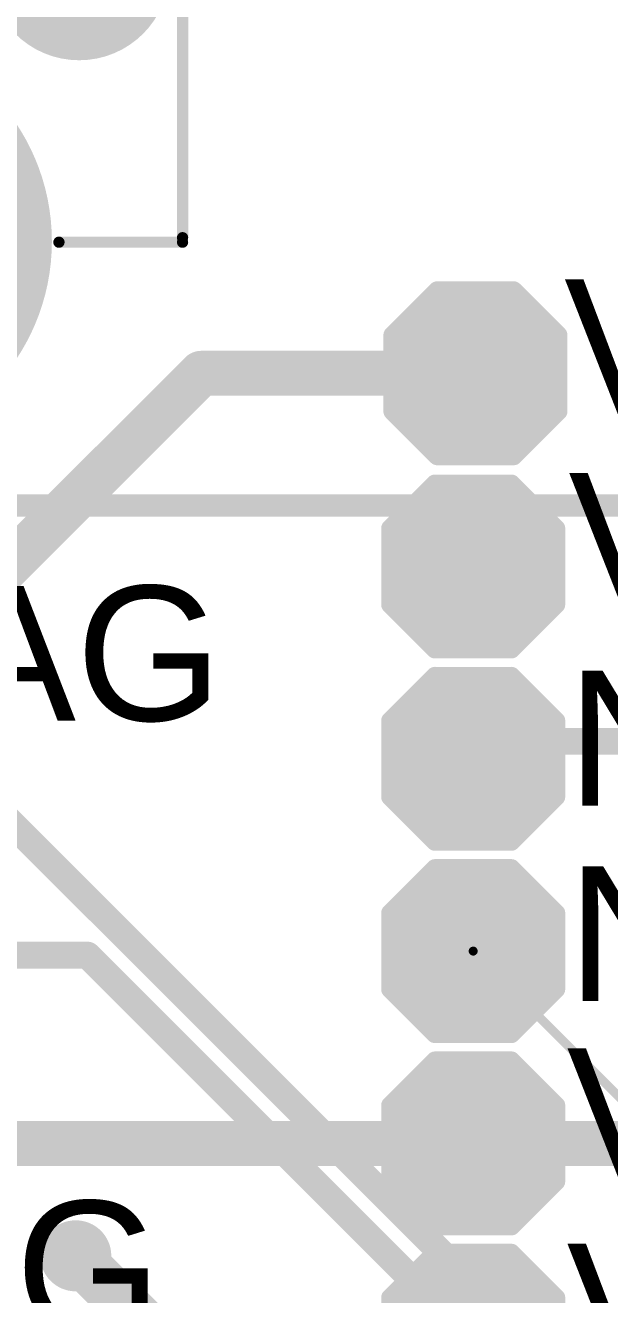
# Model space of a CAD drawing. Header units: millimetres. Extents: x -0.39 to 4.37, y -0.38 to 3.54.
# Drawn here: x 0.377 to 0.637, y 2.128 to 2.693 of the extents above; entities that cross this region are included whole.
import ezdxf

# ---------------------------------------------------------------- set-up
doc = ezdxf.new("R2010")
doc.units = ezdxf.units.MM
doc.header["$MEASUREMENT"] = 0
for name, color, linetype in [('BottomLayer', 5, 'Continuous'), ('BottomSolder', 6, 'Continuous'), ('MultiLayer', 9, 'Continuous'), ('TopLayer', 1, 'Continuous'), ('TopOverlay', 2, 'Continuous'), ('TopPaste', 8, 'Continuous'), ('TopSolder', 216, 'Continuous'), ('ViaHoleLayer', 16, 'Continuous')]:
    doc.layers.add(name, color=color, linetype=linetype)
doc.styles.add('Arial', font='', dxfattribs={"height": 0.2})
doc.styles.get('Arial').set_extended_font_data('Arial')

# ---------------------------------------------------------------- blocks, each defined once
blk = doc.blocks.new('TEST_POINT_208')
at = {"layer": 'TopLayer'}
blk.add_hatch(color=1, dxfattribs=at).paths.add_polyline_path([(0.015, 0.03), (-0.015, 0.03), (-0.03, 0.015), (-0.03, -0.015), (-0.015, -0.03), (0.015, -0.03), (0.03, -0.015), (0.03, 0.015)])
at = {"layer": 'TopPaste'}
blk.add_hatch(color=8, dxfattribs=at).paths.add_polyline_path([(0.015, 0.03), (-0.015, 0.03), (-0.03, 0.015), (-0.03, -0.015), (-0.015, -0.03), (0.015, -0.03), (0.03, -0.015), (0.03, 0.015)])
at = {"layer": 'TopSolder'}
blk.add_hatch(color=216, dxfattribs=at).paths.add_polyline_path([(0.017, 0.034), (-0.017, 0.034), (-0.034, 0.017), (-0.034, -0.017), (-0.017, -0.034), (0.017, -0.034), (0.034, -0.017), (0.034, 0.017)])
at = {"layer": 'TopOverlay', "const_width": 0.00787}
for points in [[(-0.037, 0.017), (-0.017, 0.037)], [(-0.017, 0.037), (0.017, 0.037)], [(-0.017, 0.037), (0.017, 0.037)], [(0.017, 0.037), (0.037, 0.017)], [(-0.037, -0.017), (-0.037, 0.017)], [(0.037, -0.017), (0.037, 0.017)], [(-0.037, -0.017), (-0.017, -0.037)], [(0.017, -0.037), (0.037, -0.017)], [(-0.017, -0.037), (0.017, -0.037)], [(-0.017, -0.037), (0.017, -0.037)]]:
    blk.add_lwpolyline(points, dxfattribs=at)
at = {"layer": 'TopOverlay', "const_width": 0.00394}
for points in [[(-0.01897, 0.037, 1), (-0.01503, 0.037, 1)], [(-0.01897, 0.037, 1), (-0.01503, 0.037, 1)], [(-0.01897, 0.037, 1), (-0.01503, 0.037, 1)], [(0.01503, 0.037, 1), (0.01897, 0.037, 1)], [(0.01503, 0.037, 1), (0.01897, 0.037, 1)], [(0.01503, 0.037, 1), (0.01897, 0.037, 1)], [(-0.03897, 0.017, 1), (-0.03503, 0.017, 1)], [(-0.03897, 0.017, 1), (-0.03503, 0.017, 1)], [(0.03503, 0.017, 1), (0.03897, 0.017, 1)], [(0.03503, 0.017, 1), (0.03897, 0.017, 1)], [(-0.03897, -0.017, 1), (-0.03503, -0.017, 1)], [(-0.03897, -0.017, 1), (-0.03503, -0.017, 1)], [(0.03503, -0.017, 1), (0.03897, -0.017, 1)], [(0.03503, -0.017, 1), (0.03897, -0.017, 1)], [(-0.01897, -0.037, 1), (-0.01503, -0.037, 1)], [(-0.01897, -0.037, 1), (-0.01503, -0.037, 1)], [(-0.01897, -0.037, 1), (-0.01503, -0.037, 1)], [(0.01503, -0.037, 1), (0.01897, -0.037, 1)], [(0.01503, -0.037, 1), (0.01897, -0.037, 1)], [(0.01503, -0.037, 1), (0.01897, -0.037, 1)]]:
    blk.add_lwpolyline(points, format="xyb", close=True, dxfattribs=at)
blk = doc.blocks.new('TEST_POINT_209')
at = {"layer": 'TopLayer'}
blk.add_hatch(color=1, dxfattribs=at).paths.add_polyline_path([(0.015, 0.03), (-0.015, 0.03), (-0.03, 0.015), (-0.03, -0.015), (-0.015, -0.03), (0.015, -0.03), (0.03, -0.015), (0.03, 0.015)])
at = {"layer": 'TopPaste'}
blk.add_hatch(color=8, dxfattribs=at).paths.add_polyline_path([(0.015, 0.03), (-0.015, 0.03), (-0.03, 0.015), (-0.03, -0.015), (-0.015, -0.03), (0.015, -0.03), (0.03, -0.015), (0.03, 0.015)])
at = {"layer": 'TopSolder'}
blk.add_hatch(color=216, dxfattribs=at).paths.add_polyline_path([(0.017, 0.034), (-0.017, 0.034), (-0.034, 0.017), (-0.034, -0.017), (-0.017, -0.034), (0.017, -0.034), (0.034, -0.017), (0.034, 0.017)])
at = {"layer": 'TopOverlay', "const_width": 0.00787}
for points in [[(-0.037, 0.017), (-0.017, 0.037)], [(-0.017, 0.037), (0.017, 0.037)], [(-0.017, 0.037), (0.017, 0.037)], [(0.017, 0.037), (0.037, 0.017)], [(-0.037, -0.017), (-0.037, 0.017)], [(0.037, -0.017), (0.037, 0.017)], [(-0.037, -0.017), (-0.017, -0.037)], [(0.017, -0.037), (0.037, -0.017)], [(-0.017, -0.037), (0.017, -0.037)], [(-0.017, -0.037), (0.017, -0.037)]]:
    blk.add_lwpolyline(points, dxfattribs=at)
at = {"layer": 'TopOverlay', "const_width": 0.00394}
for points in [[(-0.01897, 0.037, 1), (-0.01503, 0.037, 1)], [(-0.01897, 0.037, 1), (-0.01503, 0.037, 1)], [(-0.01897, 0.037, 1), (-0.01503, 0.037, 1)], [(0.01503, 0.037, 1), (0.01897, 0.037, 1)], [(0.01503, 0.037, 1), (0.01897, 0.037, 1)], [(0.01503, 0.037, 1), (0.01897, 0.037, 1)], [(-0.03897, 0.017, 1), (-0.03503, 0.017, 1)], [(-0.03897, 0.017, 1), (-0.03503, 0.017, 1)], [(0.03503, 0.017, 1), (0.03897, 0.017, 1)], [(0.03503, 0.017, 1), (0.03897, 0.017, 1)], [(-0.03897, -0.017, 1), (-0.03503, -0.017, 1)], [(-0.03897, -0.017, 1), (-0.03503, -0.017, 1)], [(0.03503, -0.017, 1), (0.03897, -0.017, 1)], [(0.03503, -0.017, 1), (0.03897, -0.017, 1)], [(-0.01897, -0.037, 1), (-0.01503, -0.037, 1)], [(-0.01897, -0.037, 1), (-0.01503, -0.037, 1)], [(-0.01897, -0.037, 1), (-0.01503, -0.037, 1)], [(0.01503, -0.037, 1), (0.01897, -0.037, 1)], [(0.01503, -0.037, 1), (0.01897, -0.037, 1)], [(0.01503, -0.037, 1), (0.01897, -0.037, 1)]]:
    blk.add_lwpolyline(points, format="xyb", close=True, dxfattribs=at)
blk = doc.blocks.new('TEST_POINT_219')
at = {"layer": 'TopLayer'}
blk.add_hatch(color=1, dxfattribs=at).paths.add_polyline_path([(0.015, 0.03), (-0.015, 0.03), (-0.03, 0.015), (-0.03, -0.015), (-0.015, -0.03), (0.015, -0.03), (0.03, -0.015), (0.03, 0.015)])
at = {"layer": 'TopPaste'}
blk.add_hatch(color=8, dxfattribs=at).paths.add_polyline_path([(0.015, 0.03), (-0.015, 0.03), (-0.03, 0.015), (-0.03, -0.015), (-0.015, -0.03), (0.015, -0.03), (0.03, -0.015), (0.03, 0.015)])
at = {"layer": 'TopSolder'}
blk.add_hatch(color=216, dxfattribs=at).paths.add_polyline_path([(0.017, 0.034), (-0.017, 0.034), (-0.034, 0.017), (-0.034, -0.017), (-0.017, -0.034), (0.017, -0.034), (0.034, -0.017), (0.034, 0.017)])
at = {"layer": 'TopOverlay', "const_width": 0.00787}
for points in [[(-0.017, 0.037), (-0.037, 0.017)], [(-0.017, 0.037), (0.017, 0.037)], [(-0.017, 0.037), (0.017, 0.037)], [(0.017, 0.037), (0.037, 0.017)], [(-0.037, 0.017), (-0.037, -0.017)], [(0.037, 0.017), (0.037, -0.017)], [(-0.037, -0.017), (-0.017, -0.037)], [(0.037, -0.017), (0.017, -0.037)], [(-0.017, -0.037), (0.017, -0.037)], [(-0.017, -0.037), (0.017, -0.037)]]:
    blk.add_lwpolyline(points, dxfattribs=at)
at = {"layer": 'TopOverlay', "const_width": 0.00394}
for points in [[(-0.01897, 0.037, 1), (-0.01503, 0.037, 1)], [(-0.01897, 0.037, 1), (-0.01503, 0.037, 1)], [(-0.01897, 0.037, 1), (-0.01503, 0.037, 1)], [(0.01503, 0.037, 1), (0.01897, 0.037, 1)], [(0.01503, 0.037, 1), (0.01897, 0.037, 1)], [(0.01503, 0.037, 1), (0.01897, 0.037, 1)], [(-0.03897, 0.017, 1), (-0.03503, 0.017, 1)], [(-0.03897, 0.017, 1), (-0.03503, 0.017, 1)], [(0.03503, 0.017, 1), (0.03897, 0.017, 1)], [(0.03503, 0.017, 1), (0.03897, 0.017, 1)], [(-0.03897, -0.017, 1), (-0.03503, -0.017, 1)], [(-0.03897, -0.017, 1), (-0.03503, -0.017, 1)], [(0.03503, -0.017, 1), (0.03897, -0.017, 1)], [(0.03503, -0.017, 1), (0.03897, -0.017, 1)], [(-0.01897, -0.037, 1), (-0.01503, -0.037, 1)], [(-0.01897, -0.037, 1), (-0.01503, -0.037, 1)], [(-0.01897, -0.037, 1), (-0.01503, -0.037, 1)], [(0.01503, -0.037, 1), (0.01897, -0.037, 1)], [(0.01503, -0.037, 1), (0.01897, -0.037, 1)], [(0.01503, -0.037, 1), (0.01897, -0.037, 1)]]:
    blk.add_lwpolyline(points, format="xyb", close=True, dxfattribs=at)
blk = doc.blocks.new('TEST_POINT_225')
at = {"layer": 'TopLayer'}
blk.add_hatch(color=1, dxfattribs=at).paths.add_polyline_path([(0.015, 0.03), (-0.015, 0.03), (-0.03, 0.015), (-0.03, -0.015), (-0.015, -0.03), (0.015, -0.03), (0.03, -0.015), (0.03, 0.015)])
at = {"layer": 'TopPaste'}
blk.add_hatch(color=8, dxfattribs=at).paths.add_polyline_path([(0.015, 0.03), (-0.015, 0.03), (-0.03, 0.015), (-0.03, -0.015), (-0.015, -0.03), (0.015, -0.03), (0.03, -0.015), (0.03, 0.015)])
at = {"layer": 'TopSolder'}
blk.add_hatch(color=216, dxfattribs=at).paths.add_polyline_path([(0.017, 0.034), (-0.017, 0.034), (-0.034, 0.017), (-0.034, -0.017), (-0.017, -0.034), (0.017, -0.034), (0.034, -0.017), (0.034, 0.017)])
at = {"layer": 'TopOverlay', "const_width": 0.00787}
for points in [[(-0.037, 0.017), (-0.017, 0.037)], [(-0.017, 0.037), (0.017, 0.037)], [(-0.017, 0.037), (0.017, 0.037)], [(0.017, 0.037), (0.037, 0.017)], [(-0.037, -0.017), (-0.037, 0.017)], [(0.037, -0.017), (0.037, 0.017)], [(-0.037, -0.017), (-0.017, -0.037)], [(0.017, -0.037), (0.037, -0.017)], [(-0.017, -0.037), (0.017, -0.037)], [(-0.017, -0.037), (0.017, -0.037)]]:
    blk.add_lwpolyline(points, dxfattribs=at)
at = {"layer": 'TopOverlay', "const_width": 0.00394}
for points in [[(-0.01897, 0.037, 1), (-0.01503, 0.037, 1)], [(-0.01897, 0.037, 1), (-0.01503, 0.037, 1)], [(-0.01897, 0.037, 1), (-0.01503, 0.037, 1)], [(0.01503, 0.037, 1), (0.01897, 0.037, 1)], [(0.01503, 0.037, 1), (0.01897, 0.037, 1)], [(0.01503, 0.037, 1), (0.01897, 0.037, 1)], [(-0.03897, 0.017, 1), (-0.03503, 0.017, 1)], [(-0.03897, 0.017, 1), (-0.03503, 0.017, 1)], [(0.03503, 0.017, 1), (0.03897, 0.017, 1)], [(0.03503, 0.017, 1), (0.03897, 0.017, 1)], [(-0.03897, -0.017, 1), (-0.03503, -0.017, 1)], [(-0.03897, -0.017, 1), (-0.03503, -0.017, 1)], [(0.03503, -0.017, 1), (0.03897, -0.017, 1)], [(0.03503, -0.017, 1), (0.03897, -0.017, 1)], [(-0.01897, -0.037, 1), (-0.01503, -0.037, 1)], [(-0.01897, -0.037, 1), (-0.01503, -0.037, 1)], [(-0.01897, -0.037, 1), (-0.01503, -0.037, 1)], [(0.01503, -0.037, 1), (0.01897, -0.037, 1)], [(0.01503, -0.037, 1), (0.01897, -0.037, 1)], [(0.01503, -0.037, 1), (0.01897, -0.037, 1)]]:
    blk.add_lwpolyline(points, format="xyb", close=True, dxfattribs=at)
blk = doc.blocks.new('TEST_POINT_226')
at = {"layer": 'TopLayer'}
blk.add_hatch(color=1, dxfattribs=at).paths.add_polyline_path([(0.015, 0.03), (-0.015, 0.03), (-0.03, 0.015), (-0.03, -0.015), (-0.015, -0.03), (0.015, -0.03), (0.03, -0.015), (0.03, 0.015)])
at = {"layer": 'TopPaste'}
blk.add_hatch(color=8, dxfattribs=at).paths.add_polyline_path([(0.015, 0.03), (-0.015, 0.03), (-0.03, 0.015), (-0.03, -0.015), (-0.015, -0.03), (0.015, -0.03), (0.03, -0.015), (0.03, 0.015)])
at = {"layer": 'TopSolder'}
blk.add_hatch(color=216, dxfattribs=at).paths.add_polyline_path([(0.017, 0.034), (-0.017, 0.034), (-0.034, 0.017), (-0.034, -0.017), (-0.017, -0.034), (0.017, -0.034), (0.034, -0.017), (0.034, 0.017)])
at = {"layer": 'TopOverlay', "const_width": 0.00787}
for points in [[(-0.037, 0.017), (-0.017, 0.037)], [(0.017, 0.037), (-0.017, 0.037)], [(0.017, 0.037), (-0.017, 0.037)], [(0.037, 0.017), (0.017, 0.037)], [(-0.037, -0.017), (-0.037, 0.017)], [(0.037, -0.017), (0.037, 0.017)], [(-0.017, -0.037), (-0.037, -0.017)], [(0.017, -0.037), (0.037, -0.017)], [(0.017, -0.037), (-0.017, -0.037)], [(0.017, -0.037), (-0.017, -0.037)]]:
    blk.add_lwpolyline(points, dxfattribs=at)
at = {"layer": 'TopOverlay', "const_width": 0.00394}
for points in [[(-0.01897, 0.037, 1), (-0.01503, 0.037, 1)], [(-0.01897, 0.037, 1), (-0.01503, 0.037, 1)], [(-0.01897, 0.037, 1), (-0.01503, 0.037, 1)], [(0.01503, 0.037, 1), (0.01897, 0.037, 1)], [(0.01503, 0.037, 1), (0.01897, 0.037, 1)], [(0.01503, 0.037, 1), (0.01897, 0.037, 1)], [(-0.03897, 0.017, 1), (-0.03503, 0.017, 1)], [(-0.03897, 0.017, 1), (-0.03503, 0.017, 1)], [(0.03503, 0.017, 1), (0.03897, 0.017, 1)], [(0.03503, 0.017, 1), (0.03897, 0.017, 1)], [(-0.03897, -0.017, 1), (-0.03503, -0.017, 1)], [(-0.03897, -0.017, 1), (-0.03503, -0.017, 1)], [(0.03503, -0.017, 1), (0.03897, -0.017, 1)], [(0.03503, -0.017, 1), (0.03897, -0.017, 1)], [(-0.01897, -0.037, 1), (-0.01503, -0.037, 1)], [(-0.01897, -0.037, 1), (-0.01503, -0.037, 1)], [(-0.01897, -0.037, 1), (-0.01503, -0.037, 1)], [(0.01503, -0.037, 1), (0.01897, -0.037, 1)], [(0.01503, -0.037, 1), (0.01897, -0.037, 1)], [(0.01503, -0.037, 1), (0.01897, -0.037, 1)]]:
    blk.add_lwpolyline(points, format="xyb", close=True, dxfattribs=at)
blk = doc.blocks.new('TEST_POINT_227')
at = {"layer": 'TopLayer'}
blk.add_hatch(color=1, dxfattribs=at).paths.add_polyline_path([(0.015, 0.03), (-0.015, 0.03), (-0.03, 0.015), (-0.03, -0.015), (-0.015, -0.03), (0.015, -0.03), (0.03, -0.015), (0.03, 0.015)])
at = {"layer": 'TopPaste'}
blk.add_hatch(color=8, dxfattribs=at).paths.add_polyline_path([(0.015, 0.03), (-0.015, 0.03), (-0.03, 0.015), (-0.03, -0.015), (-0.015, -0.03), (0.015, -0.03), (0.03, -0.015), (0.03, 0.015)])
at = {"layer": 'TopSolder'}
blk.add_hatch(color=216, dxfattribs=at).paths.add_polyline_path([(0.017, 0.034), (-0.017, 0.034), (-0.034, 0.017), (-0.034, -0.017), (-0.017, -0.034), (0.017, -0.034), (0.034, -0.017), (0.034, 0.017)])
at = {"layer": 'TopOverlay', "const_width": 0.00787}
for points in [[(-0.037, 0.017), (-0.017, 0.037)], [(0.017, 0.037), (-0.017, 0.037)], [(0.017, 0.037), (-0.017, 0.037)], [(0.037, 0.017), (0.017, 0.037)], [(-0.037, -0.017), (-0.037, 0.017)], [(0.037, -0.017), (0.037, 0.017)], [(-0.017, -0.037), (-0.037, -0.017)], [(0.017, -0.037), (0.037, -0.017)], [(0.017, -0.037), (-0.017, -0.037)], [(0.017, -0.037), (-0.017, -0.037)]]:
    blk.add_lwpolyline(points, dxfattribs=at)
at = {"layer": 'TopOverlay', "const_width": 0.00394}
for points in [[(-0.01897, 0.037, 1), (-0.01503, 0.037, 1)], [(-0.01897, 0.037, 1), (-0.01503, 0.037, 1)], [(-0.01897, 0.037, 1), (-0.01503, 0.037, 1)], [(0.01503, 0.037, 1), (0.01897, 0.037, 1)], [(0.01503, 0.037, 1), (0.01897, 0.037, 1)], [(0.01503, 0.037, 1), (0.01897, 0.037, 1)], [(-0.03897, 0.017, 1), (-0.03503, 0.017, 1)], [(-0.03897, 0.017, 1), (-0.03503, 0.017, 1)], [(0.03503, 0.017, 1), (0.03897, 0.017, 1)], [(0.03503, 0.017, 1), (0.03897, 0.017, 1)], [(-0.03897, -0.017, 1), (-0.03503, -0.017, 1)], [(-0.03897, -0.017, 1), (-0.03503, -0.017, 1)], [(0.03503, -0.017, 1), (0.03897, -0.017, 1)], [(0.03503, -0.017, 1), (0.03897, -0.017, 1)], [(-0.01897, -0.037, 1), (-0.01503, -0.037, 1)], [(-0.01897, -0.037, 1), (-0.01503, -0.037, 1)], [(-0.01897, -0.037, 1), (-0.01503, -0.037, 1)], [(0.01503, -0.037, 1), (0.01897, -0.037, 1)], [(0.01503, -0.037, 1), (0.01897, -0.037, 1)], [(0.01503, -0.037, 1), (0.01897, -0.037, 1)]]:
    blk.add_lwpolyline(points, format="xyb", close=True, dxfattribs=at)
blk = doc.blocks.new('61400416021_322')
at = {"layer": 'BottomLayer'}
h = blk.add_hatch(color=5, dxfattribs=at)
edge = h.paths.add_edge_path()
edge.add_arc((0.1378, 0), 0.03622, 0, 360)
h = blk.add_hatch(color=5, dxfattribs=at)
edge = h.paths.add_edge_path()
edge.add_arc((0.25866, -0.10669), 0.09055, 0, 360)
at = {"layer": 'BottomSolder'}
h = blk.add_hatch(color=6, dxfattribs=at)
edge = h.paths.add_edge_path()
edge.add_arc((0.1378, 0), 0.04022, 0, 360)
h = blk.add_hatch(color=6, dxfattribs=at)
edge = h.paths.add_edge_path()
edge.add_arc((0.25866, -0.10669), 0.09455, 0, 360)
at = {"layer": 'MultiLayer'}
h = blk.add_hatch(color=9, dxfattribs=at)
edge = h.paths.add_edge_path()
edge.add_arc((0.1378, 0), 0.03622, 0, 360)
h = blk.add_hatch(color=9, dxfattribs=at)
edge = h.paths.add_edge_path()
edge.add_arc((0.25866, -0.10669), 0.09055, 0, 360)
at = {"layer": 'TopLayer'}
h = blk.add_hatch(color=1, dxfattribs=at)
edge = h.paths.add_edge_path()
edge.add_arc((0.1378, 0), 0.03622, 0, 360)
h = blk.add_hatch(color=1, dxfattribs=at)
edge = h.paths.add_edge_path()
edge.add_arc((0.25866, -0.10669), 0.09055, 0, 360)
at = {"layer": 'TopSolder'}
h = blk.add_hatch(color=216, dxfattribs=at)
edge = h.paths.add_edge_path()
edge.add_arc((0.1378, 0), 0.04022, 0, 360)
h = blk.add_hatch(color=216, dxfattribs=at)
edge = h.paths.add_edge_path()
edge.add_arc((0.25866, -0.10669), 0.09455, 0, 360)
at = {"layer": 'TopOverlay', "const_width": 0.005}
for points in [[(0.257, 0.046), (-0.262, 0.046)], [(0.259, -0.009), (0.259, 0.046)]]:
    blk.add_lwpolyline(points, dxfattribs=at)
at = {"layer": 'TopOverlay', "const_width": 0.0025}
for points in [[(0.25575, 0.046, 1), (0.25825, 0.046, 1)], [(0.25775, 0.046, 1), (0.26025, 0.046, 1)], [(0.25775, -0.009, 1), (0.26025, -0.009, 1)]]:
    blk.add_lwpolyline(points, format="xyb", close=True, dxfattribs=at)

msp = doc.modelspace()

# ---------------------------------------------------------------- hatches: boundary and pattern name
at = {"layer": 'BottomLayer'}
h = msp.add_hatch(color=5, dxfattribs=at)
edge = h.paths.add_edge_path()
edge.add_arc((0.57582, 2.45182), 0.00591, 0, 360)
h = msp.add_hatch(color=5, dxfattribs=at)
edge = h.paths.add_edge_path()
edge.add_arc((0.57582, 2.36418), 0.00591, 0, 360)
h = msp.add_hatch(color=5, dxfattribs=at)
edge = h.paths.add_edge_path()
edge.add_arc((0.57582, 2.28062), 0.00591, 0, 360)
h = msp.add_hatch(color=5, dxfattribs=at)
edge = h.paths.add_edge_path()
edge.add_arc((0.399, 2.145), 0.01181, 0, 360)
at = {"layer": 'BottomSolder'}
h = msp.add_hatch(color=6, dxfattribs=at)
edge = h.paths.add_edge_path()
edge.add_arc((0.57582, 2.45182), 0.00991, 0, 360)
h = msp.add_hatch(color=6, dxfattribs=at)
edge = h.paths.add_edge_path()
edge.add_arc((0.57582, 2.36418), 0.00991, 0, 360)
h = msp.add_hatch(color=6, dxfattribs=at)
edge = h.paths.add_edge_path()
edge.add_arc((0.57582, 2.28062), 0.00991, 0, 360)
h = msp.add_hatch(color=6, dxfattribs=at)
edge = h.paths.add_edge_path()
edge.add_arc((0.399, 2.145), 0.01581, 0, 360)
at = {"layer": 'TopLayer'}
h = msp.add_hatch(color=1, dxfattribs=at)
edge = h.paths.add_edge_path()
edge.add_arc((0.57582, 2.45182), 0.00591, 0, 360)
h = msp.add_hatch(color=1, dxfattribs=at)
edge = h.paths.add_edge_path()
edge.add_arc((0.57582, 2.36418), 0.00591, 0, 360)
h = msp.add_hatch(color=1, dxfattribs=at)
edge = h.paths.add_edge_path()
edge.add_arc((0.57582, 2.28062), 0.00591, 0, 360)
h = msp.add_hatch(color=1, dxfattribs=at)
edge = h.paths.add_edge_path()
edge.add_arc((0.399, 2.145), 0.01181, 0, 360)
at = {"layer": 'TopSolder'}
h = msp.add_hatch(color=216, dxfattribs=at)
edge = h.paths.add_edge_path()
edge.add_arc((0.57582, 2.45182), 0.00991, 0, 360)
h = msp.add_hatch(color=216, dxfattribs=at)
edge = h.paths.add_edge_path()
edge.add_arc((0.57582, 2.36418), 0.00991, 0, 360)
h = msp.add_hatch(color=216, dxfattribs=at)
edge = h.paths.add_edge_path()
edge.add_arc((0.57582, 2.28062), 0.00991, 0, 360)
h = msp.add_hatch(color=216, dxfattribs=at)
edge = h.paths.add_edge_path()
edge.add_arc((0.399, 2.145), 0.01581, 0, 360)
at = {"layer": 'ViaHoleLayer'}
h = msp.add_hatch(color=16, dxfattribs=at)
edge = h.paths.add_edge_path()
edge.add_arc((0.57582, 2.45182), 0.00394, 0, 360)
h = msp.add_hatch(color=16, dxfattribs=at)
edge = h.paths.add_edge_path()
edge.add_arc((0.57582, 2.36418), 0.00394, 0, 360)
h = msp.add_hatch(color=16, dxfattribs=at)
edge = h.paths.add_edge_path()
edge.add_arc((0.57582, 2.28062), 0.00394, 0, 360)
h = msp.add_hatch(color=16, dxfattribs=at)
edge = h.paths.add_edge_path()
edge.add_arc((0.399, 2.145), 0.00591, 0, 360)

# ---------------------------------------------------------------- linework, layer by layer
at = {"layer": 'BottomLayer'}
for points, const_width in [([(0.073, 2.479), (1.009, 2.479)], 0.01), ([(0.32818, 2.37982), (0.68, 2.028)], 0.012), ([(0.57582, 2.36418), (0.58564, 2.374)], 0.012), ([(0.58564, 2.374), (1.129, 2.374)], 0.012), ([(0.08882, 2.27882), (0.40422, 2.27882)], 0.012), ([(0.40422, 2.27882), (0.67604, 2.007)], 0.012), ([(0.57582, 2.28062), (0.73244, 2.124)], 0.004)]:
    msp.add_lwpolyline(points, dxfattribs=dict(at, const_width=const_width))
for points, const_width in [([(0.58264, 2.374, 1), (0.58864, 2.374, 1)], 0.006), ([(0.58264, 2.374, 1), (0.58864, 2.374, 1)], 0.006), ([(0.57282, 2.36418, 1), (0.57882, 2.36418, 1)], 0.006), ([(0.40122, 2.27882, 1), (0.40722, 2.27882, 1)], 0.006), ([(0.40122, 2.27882, 1), (0.40722, 2.27882, 1)], 0.006), ([(0.57482, 2.28062, 1), (0.57682, 2.28062, 1)], 0.002)]:
    msp.add_lwpolyline(points, format="xyb", close=True, dxfattribs=dict(at, const_width=const_width))
at = {"layer": 'TopLayer'}
for points, const_width in [([(0.095, 2.178), (0.45482, 2.53782)], 0.02), ([(0.45482, 2.53782), (0.57682, 2.53782)], 0.02), ([(0.21402, 2.19502), (0.57582, 2.19502)], 0.02), ([(0.57582, 2.19502), (0.64698, 2.19502)], 0.02), ([(0.399, 2.145), (0.43458, 2.10942)], 0.022)]:
    msp.add_lwpolyline(points, dxfattribs=dict(at, const_width=const_width))
for points, const_width in [([(0.44982, 2.53782, 1), (0.45982, 2.53782, 1)], 0.01), ([(0.44982, 2.53782, 1), (0.45982, 2.53782, 1)], 0.01), ([(0.57182, 2.53782, 1), (0.58182, 2.53782, 1)], 0.01), ([(0.57082, 2.19502, 1), (0.58082, 2.19502, 1)], 0.01), ([(0.57082, 2.19502, 1), (0.58082, 2.19502, 1)], 0.01), ([(0.3935, 2.145, 1), (0.4045, 2.145, 1)], 0.011)]:
    msp.add_lwpolyline(points, format="xyb", close=True, dxfattribs=dict(at, const_width=const_width))

# ---------------------------------------------------------------- block references
for name, p, rotation in [('61400416021_322', (0.40052, 2.85516), 270), ('TEST_POINT_219', (0.57682, 2.53782), 90), ('TEST_POINT_226', (0.57582, 2.19502), 270), ('TEST_POINT_227', (0.57582, 2.10942), 270)]:
    msp.add_blockref(name, p, dxfattribs=dict(rotation=rotation))
for name, p in [('TEST_POINT_225', (0.57582, 2.45182)), ('TEST_POINT_209', (0.57582, 2.36622)), ('TEST_POINT_208', (0.57582, 2.28062))]:
    msp.add_blockref(name, p)

# ---------------------------------------------------------------- texts
at = {"layer": 'TopOverlay', "style": 'Arial'}
for s, p in [('VCC_EFUSE', (0.6163, 2.51959)), ('VCC_1V8', (0.6182, 2.43341)), ('MCU_JTAG', (0.01261, 2.38318)), ('NetP34_1', (0.61746, 2.34541)), ('NetP35_1', (0.61767, 2.25841)), ('VCCA1V8_HDMI', (0.61739, 2.17741)), ('DFT_JTAG', (0.0136, 2.10943)), ('VCCA0V9_HDMI', (0.61739, 2.09041))]:
    msp.add_text(s, height=0.06, rotation=360, dxfattribs=at).set_placement(p)

doc.saveas('drawing.dxf')
